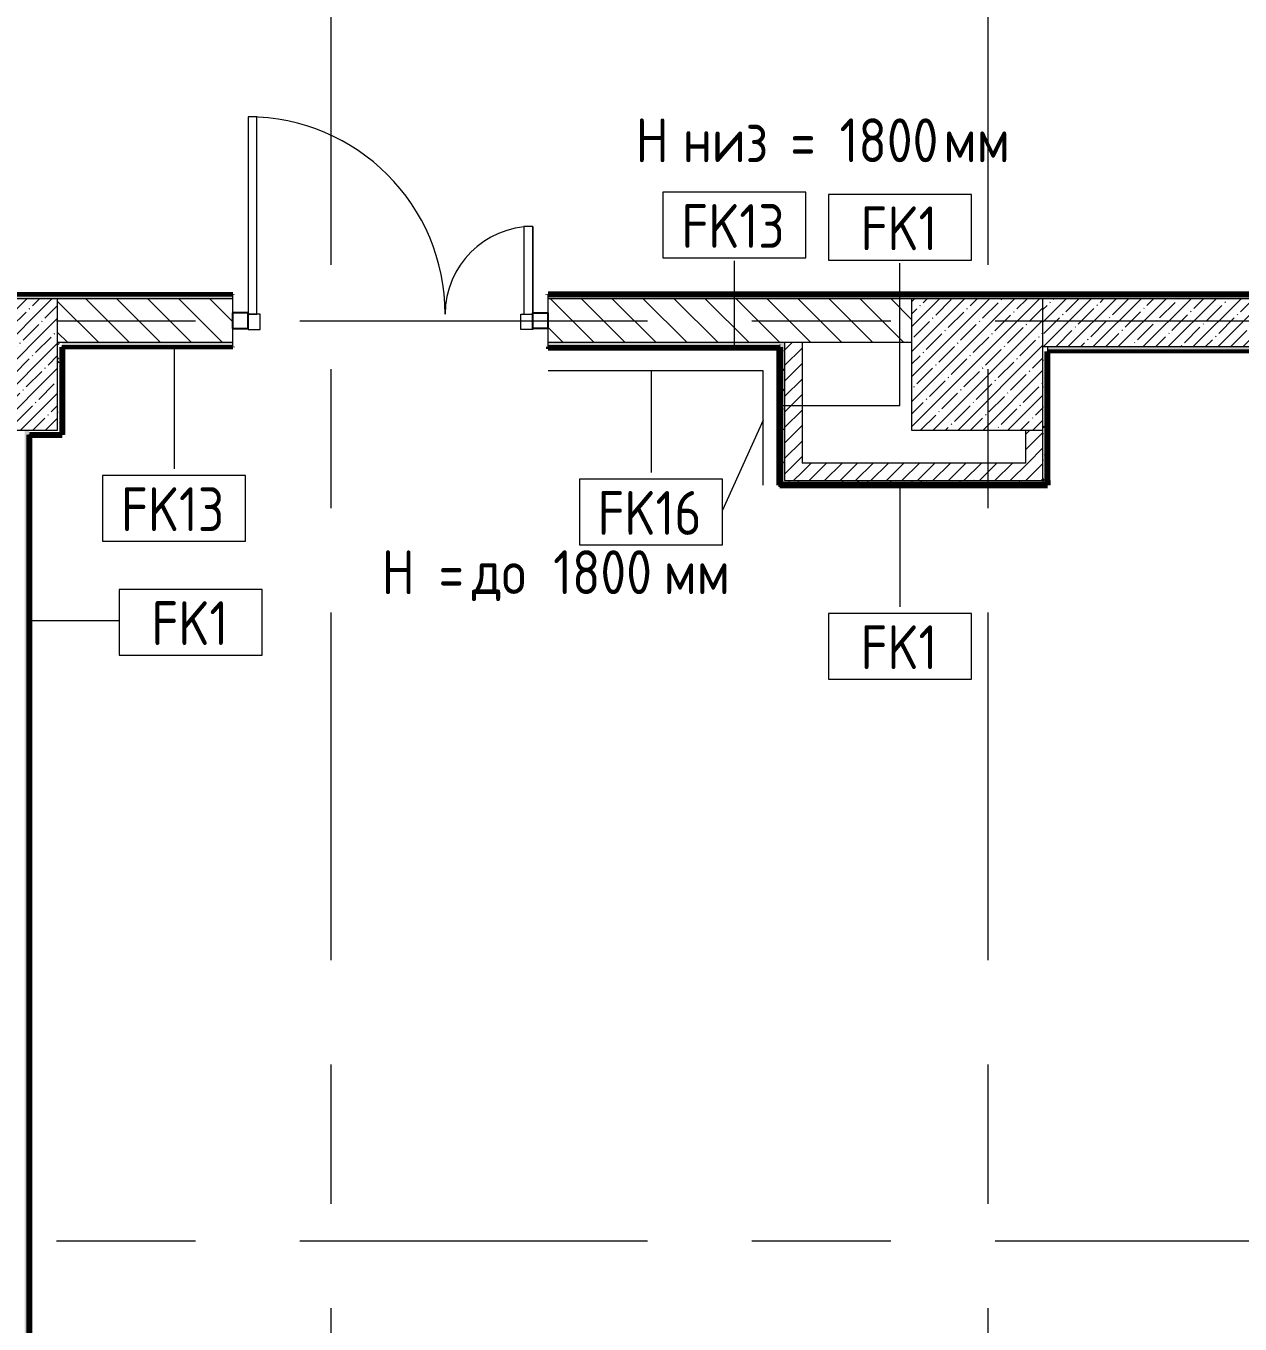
# Model space of a CAD drawing. Header units: millimetres. Extents: x -3245 to 186632, y -8553 to 29000.
# Drawn here: x 12615 to 18160, y 3220 to 9145 of the extents above; entities that cross this region are included whole.
import ezdxf

# ---------------------------------------------------------------- set-up
doc = ezdxf.new("R2010")
doc.units = ezdxf.units.MM
doc.linetypes.add('Осевая', pattern=[3175, 635, -476.25, 1587.5, -476.25])
for name, color, linetype, lineweight in [('A-DETL-2', 7, 'Continuous', 13), ('A-DETL-GENF', 7, 'Continuous', 9), ('A-DOOR', 7, 'Continuous', 9), ('A-GLAZ-CWMG', 7, 'Continuous', 9), ('A-GLAZ-CWMG-1', 7, 'Continuous', 25), ('A-WALL', 7, 'Continuous', 9), ('A-WALL-IDEN', 7, 'Continuous', 9), ('I-WALL', 7, 'Continuous', 9), ('S-COLS', 7, 'Continuous', 9), ('Оси-2', 7, 'Осевая', 9)]:
    doc.layers.add(name, color=color, linetype=linetype, lineweight=lineweight)
for name, color, linetype, lineweight, true_color in [('A-WALL-2', 5, 'Continuous', 9, 0x0000ff), ('A-WALL-4', 7, 'Continuous', 9, 0xff80c0), ('G-ANNO-TEXT-1', 7, 'Continuous', 9, 0x3c3c3c), ('I-WALL-10', 7, 'Continuous', 80, 0xff80c0), ('I-WALL-11', 7, 'Continuous', 53, 0xff80c0), ('I-WALL-26', 1, 'Continuous', 53, 0xff0000), ('I-WALL-4', 1, 'Continuous', 9, 0xff0000), ('I-WALL-5', 7, 'Continuous', 9, 0xc0c0c0), ('I-WALL-9', 5, 'Continuous', 53, 0x0000ff)]:
    doc.layers.add(name, color=color, linetype=linetype, lineweight=lineweight, true_color=true_color)
doc.styles.add('GOST Common', font='GOST_Common.ttf', dxfattribs={"width": 0.9, "height": 200})
pattern_1 = [(45, (0, 0), (-35.35534, 35.35534), [])]
pattern_2 = [(0, (0, 0), (121.92, 30.48), [10.058, -81.382, 10.058, -81.382, -487.68]), (0, (0, 0), (121.92, 30.48), [-182.88, 10.058, -172.822, 10.058, -81.382, -213.36]), (0, (0, 0), (121.92, 30.48), [-457.2, 10.058, -50.902, 10.058, -142.342]), (120, (45.72, 15.24), (-87.356454, 90.345817), [10.058, -81.382, 10.058, -81.382, -487.68]), (120, (45.72, 15.24), (-87.356454, 90.345817), [-182.88, 10.058, -172.822, 10.058, -81.382, -213.36]), (120, (45.72, 15.24), (-87.356454, 90.345817), [-457.2, 10.058, -50.902, 10.058, -142.342]), (240, (60.96, 76.2), (-34.563546, -120.825817), [10.058, -81.382, 10.058, -81.382, -487.68]), (240, (60.96, 76.2), (-34.563546, -120.825817), [-182.88, 10.058, -172.822, 10.058, -81.382, -213.36]), (240, (60.96, 76.2), (-34.563546, -120.825817), [-457.2, 10.058, -50.902, 10.058, -142.342])]

# ---------------------------------------------------------------- blocks, each defined once
blk = doc.blocks.new('BSC_Колонна _Прямоугольная - 600х600-20441433-План отделки стен 2 этажа в осях 1-12')
at = {"layer": 'S-COLS'}
h = blk.add_hatch(dxfattribs=at)
h.set_pattern_fill('FP_76', color=256, style=0, pattern_type=2)
h.set_pattern_definition([(45, (-12460, -7600), (-57.02463, 57.02463), []), (45, (-12402.975, -7600), (-57.02463, 57.02463), [100.806, -20.161, 3.353, -16.808])])
h.paths.add_polyline_path([(-300, -300), (300, -300), (300, 300), (-300, 300)])
for p, q in [((300, 300), (-300, 300)), ((-300, 300), (-300, -300)), ((300, -300), (300, 300)), ((-300, -300), (300, -300))]:
    blk.add_line(p, q, dxfattribs=at)
blk = doc.blocks.new('BSC_Колонна _Прямоугольная - 600х600-V68-План отделки стен 2 этажа в осях 1-12')
at = {"layer": 'S-COLS'}
h = blk.add_hatch(dxfattribs=at)
h.set_pattern_fill('FP_77', color=256, style=0, pattern_type=2)
h.set_pattern_definition([(45, (-16960, -7600), (-57.02463, 57.02463), []), (45, (-16902.975, -7600), (-57.02463, 57.02463), [100.806, -20.161, 3.353, -16.808])])
h.paths.add_polyline_path([(-300, -300), (300, -300), (300, 300), (-300, 300)])
for p, q in [((300, 300), (-300, 300)), ((-300, 300), (-300, -300)), ((300, -300), (300, 300)), ((-300, -300), (300, -300))]:
    blk.add_line(p, q, dxfattribs=at)
blk = doc.blocks.new('Прямоугольный импост - 50 x 70 мм-31927764-План отделки стен 2 этажа в осях 1-12')
at = {"layer": 'A-GLAZ-CWMG-1'}
for p, q in [((0, 35), (-70, 35)), ((-70, 35), (-70, -35)), ((0, 35), (0, -35)), ((-70, -35), (0, -35))]:
    blk.add_line(p, q, dxfattribs=at)
blk = doc.blocks.new('Дверь_Витражная_остекление_ - ДВН_ДАО_Главный вход_1200 в свету Д-22 _п_-31928779-План отделки стен 2 этажа в осях 1-12')
at = {"layer": 'A-DETL-GENF'}
for p, q in [((-610, 930), (-650, 930)), ((-650, 930), (-650, 35)), ((-610, 30), (-610, 930)), ((650, 430), (610, 430)), ((610, 430), (610, 30)), ((650, 35), (650, 430)), ((-650, 30), (-610, 30)), ((-595, 30), (-650, 30)), ((-595, -40), (-595, 30)), ((595, -40), (595, 30)), ((595, 30), (650, 30)), ((610, 30), (650, 30)), ((-650, -35), (-650, -40)), ((-650, -40), (-595, -40)), ((650, -40), (595, -40)), ((650, -35), (650, -40))]:
    blk.add_line(p, q, dxfattribs=at)
at = {"layer": 'A-DOOR'}
for p, q in [((-650, 930), (-650, 35)), ((650, 430), (650, 35))]:
    blk.add_line(p, q, dxfattribs=at)
for centre, radius, start, end in [((-650, 30), 900, 360, 90), ((650, 30), 400, 90, 180)]:
    blk.add_arc(centre, radius, start, end, dxfattribs=at)
blk = doc.blocks.new('Прямоугольный импост - 50 x 70 мм-31701779-План отделки стен 2 этажа в осях 1-12')
at = {"layer": 'A-GLAZ-CWMG-1'}
for p, q in [((0, 35), (-70, 35)), ((-70, 35), (-70, -35)), ((0, 35), (0, -35)), ((-70, -35), (0, -35))]:
    blk.add_line(p, q, dxfattribs=at)
blk = doc.blocks.new('М_стена_0001 - Типоразмер_без рамки-25382661-План отделки стен 2 этажа в осях 1-12')
at = {"layer": 'A-WALL-IDEN'}
for p, q in [((3.258, 1.523), (-3.273, 1.523)), ((-3.273, 1.523), (-3.273, -1.477)), ((3.258, -1.477), (3.258, 1.523)), ((-3.273, -1.477), (3.258, -1.477))]:
    blk.add_line(p, q, dxfattribs=at)

msp = doc.modelspace()

# ---------------------------------------------------------------- hatches: boundary and pattern name
at = {"layer": 'I-WALL'}
h = msp.add_hatch(dxfattribs=at)
h.set_pattern_fill('FP_89', color=256, style=0, pattern_type=2)
h.set_pattern_definition(pattern_2)
h.paths.add_polyline_path([(18560, 7900), (20010, 7900), (20010, 7920), (14999.9, 7920), (14999.9, 7900), (17628.9, 7900)])
h.paths.add_polyline_path([(13559.9, 7900), (13559.9, 7920), (6530, 7920), (6530, 7900), (12760, 7900)])
h.paths.add_polyline_path([(3510, 7900), (4030, 7900), (4030, 7920), (3310, 7920), (3310, 7908), (3340, 7908), (3340, 7900)])
h.paths.add_polyline_path([(1830, 7900), (1830, 7908), (1860, 7908), (1860, 7920), (1270, 7920), (1270, 7900), (1525.8, 7900)])
h = msp.add_hatch(dxfattribs=at)
h.set_pattern_fill('FP_13', color=256, style=0, pattern_type=2)
h.set_pattern_definition([(135, (0, 0), (-70.7107, -70.7107), [])])
h.paths.add_polyline_path([(7660, 7700), (7660, 7900), (6530, 7900), (6530, 7700), (7640, 7700)])
h.paths.add_polyline_path([(8260, 7700), (12160, 7700), (12160, 7900), (11460, 7900), (11460, 7830), (10660, 7830), (10660, 7900), (8260, 7900), (8260, 7737.6)])
h.paths.add_polyline_path([(16660, 7700), (16660, 7900), (14999.9, 7900), (14999.9, 7700), (16160, 7700)])
h.paths.add_polyline_path([(4030, 7700), (4030, 7900), (3730, 7900), (3730, 7700)])
h.paths.add_polyline_path([(13559.9, 7700), (13559.9, 7900), (12760, 7900), (12760, 7700), (12780, 7700)])
h = msp.add_hatch(dxfattribs=at)
h.set_pattern_fill('FP_17', color=256, style=0, pattern_type=2)
h.set_pattern_definition([(45, (0, 0), (-57.02463, 57.02463), []), (45, (57.025, 0), (-57.02463, 57.02463), [100.806, -20.161, 3.353, -16.808])])
h.paths.add_polyline_path([(20880, 7680), (21910, 7680), (21910, 7900), (19760, 7900), (19760, 7830), (18560, 7830), (18560, 7900), (17260, 7900), (17260, 7680), (20312.8, 7680)])
h = msp.add_hatch(dxfattribs=at)
h.set_pattern_fill('FP_89', color=256, style=0, pattern_type=2)
h.set_pattern_definition(pattern_2)
h.paths.add_polyline_path([(12760, 7300), (12780, 7300), (12780, 7700), (12760, 7700)])
h = msp.add_hatch(dxfattribs=at)
h.set_pattern_fill('FP_89', color=256, style=0, pattern_type=2)
h.set_pattern_definition(pattern_2)
h.paths.add_polyline_path([(14999.9, 7680), (16080, 7680), (16080, 7700), (14999.9, 7700)])
h.paths.add_polyline_path([(12780, 7680), (13559.9, 7680), (13559.9, 7700), (12780, 7700)])
h = msp.add_hatch(dxfattribs=at)
h.set_pattern_fill('FP_89', color=256, style=0, pattern_type=2)
h.set_pattern_definition(pattern_2)
h.paths.add_polyline_path([(16060, 7050), (16080, 7050), (16080, 7680), (16060, 7679)])
h = msp.add_hatch(dxfattribs=at)
h.set_pattern_fill('FP_41', color=256, style=0, pattern_type=2)
h.set_pattern_definition(pattern_1)
h.paths.add_polyline_path([(16080, 7070), (16160, 7070), (16160, 7700), (16080, 7700), (16080, 7680)])
h = msp.add_hatch(dxfattribs=at)
h.set_pattern_fill('FP_89', color=256, style=0, pattern_type=2)
h.set_pattern_definition(pattern_2)
h.paths.add_polyline_path([(17280, 7070), (17280, 7680), (17260, 7680), (17260, 7070)])
h = msp.add_hatch(dxfattribs=at)
h.set_pattern_fill('FP_89', color=256, style=0, pattern_type=2)
h.set_pattern_definition(pattern_2)
h.paths.add_polyline_path([(20860, 7660), (20880, 7660), (20880, 7680), (17280, 7680), (17280, 7660), (20859, 7660)])
h = msp.add_hatch(dxfattribs=at)
h.set_pattern_fill('FP_89', color=256, style=0, pattern_type=2)
h.set_pattern_definition(pattern_2)
h.paths.add_polyline_path([(12610, 500), (12630, 500), (12630, 7300), (12610, 7300), (12610, 1243.3)])
h = msp.add_hatch(dxfattribs=at)
h.set_pattern_fill('FP_89', color=256, style=0, pattern_type=2)
h.set_pattern_definition(pattern_2)
h.paths.add_polyline_path([(12780, 7280), (12781, 7280), (12780, 7300), (12630, 7300), (12630, 7280), (12760, 7280)])
h = msp.add_hatch(dxfattribs=at)
h.set_pattern_fill('FP_41', color=256, style=0, pattern_type=2)
h.set_pattern_definition(pattern_1)
h.paths.add_polyline_path([(17260, 7150), (17260, 7300), (17180, 7300), (17180, 7150)])
h = msp.add_hatch(dxfattribs=at)
h.set_pattern_fill('FP_41', color=256, style=0, pattern_type=2)
h.set_pattern_definition(pattern_1)
h.paths.add_polyline_path([(17260, 7070), (17260, 7150), (16160, 7150), (16160, 7070)])
h = msp.add_hatch(dxfattribs=at)
h.set_pattern_fill('FP_89', color=256, style=0, pattern_type=2)
h.set_pattern_definition(pattern_2)
h.paths.add_polyline_path([(17280, 7050), (17280, 7070), (16080, 7070), (16080, 7050)])
at = {"layer": 'I-WALL-4'}
for points in [[(16060, 7672), (16060, 7680), (15000, 7680), (15000, 7672), (16052, 7672)], [(16052, 7050), (16060, 7050), (16060, 7672), (16052, 7672)]]:
    msp.add_hatch(color=256, dxfattribs=at).paths.add_polyline_path(points)

# ---------------------------------------------------------------- linework, layer by layer
at = {"layer": 'A-DETL-2'}
for p, q in [((14999.9, 7572), (15979.9, 7572)), ((15979.9, 7572), (15979.9, 7049))]:
    msp.add_line(p, q, dxfattribs=at)
at = {"layer": 'A-WALL'}
for p, q in [((13559.9, 7900), (12760, 7900)), ((16660, 7900), (14999.9, 7900)), ((18560, 7900), (17260, 7900)), ((13559.9, 7700), (12760, 7700)), ((12780, 7680), (12780, 7679)), ((16160, 7700), (14999.9, 7700)), ((14999.9, 7680), (16060, 7680)), ((16080, 7700), (16080, 7070)), ((20960, 7680), (17260, 7680)), ((17280, 7660), (17280, 7659)), ((12781, 7300), (12780, 7300)), ((12630, 7279), (12630, 7280)), ((12630, 7280), (12780, 7280))]:
    msp.add_line(p, q, dxfattribs=at)
at = {"layer": 'A-WALL-2'}
for p, q in [((16060, 7679), (16060, 7680)), ((20859, 7660), (17280, 7660))]:
    msp.add_line(p, q, dxfattribs=at)
at = {"layer": 'A-WALL-4'}
for p, q in [((14999.9, 7920), (19990, 7920)), ((12780, 7679), (12781, 7679)), ((12780, 7300), (12780, 7679)), ((17280, 7659), (17280, 7070)), ((17281, 7659), (17280, 7659)), ((12630, 7279), (12630, 520))]:
    msp.add_line(p, q, dxfattribs=at)
at = {"layer": 'A-WALL-IDEN'}
for p, q in [((15850.7, 7672.4), (15850.7, 8072.5)), ((16606.4, 7412), (16606.4, 8061.9)), ((13291.6, 7679.5), (13291.6, 7123.7)), ((15470.3, 7572.2), (15470.3, 7106.5)), ((16043.3, 7412), (16606.4, 7412)), ((15982.6, 7346.2), (15796.8, 6934.5)), ((16606.4, 7049.5), (16606.4, 6493.7)), ((12630.5, 6431.5), (13041.4, 6431.5))]:
    msp.add_line(p, q, dxfattribs=at)
at = {"layer": 'I-WALL-10'}
for p, q in [((14999.9, 7921), (19990, 7921)), ((14999.9, 7921), (14999.9, 7920)), ((12781, 7679), (12781, 7280)), ((16059, 7049), (16059, 7679)), ((16060, 7679), (16059, 7679)), ((16060, 7679), (16060, 7050)), ((17281, 7049), (17281, 7659)), ((12631, 7279), (12780, 7279)), ((12631, 521), (12631, 7279)), ((12780, 7280), (12781, 7280)), ((12780, 7279), (12780, 7280)), ((17280, 7070), (17280, 7050)), ((16059, 7049), (17281, 7049)), ((17280, 7050), (16060, 7050))]:
    msp.add_line(p, q, dxfattribs=at)
at = {"layer": 'I-WALL-11'}
msp.add_line((16059, 7049), (16052, 7049), dxfattribs=at)
at = {"layer": 'I-WALL-26'}
for p, q in [((15000, 7672), (15000, 7680)), ((16052, 7672), (15000, 7672)), ((16052, 7049), (16052, 7672)), ((16059, 7050), (16060, 7050))]:
    msp.add_line(p, q, dxfattribs=at)
at = {"layer": 'I-WALL-5'}
for p, q in [((13559.9, 7680), (13559.9, 7920)), ((14999.9, 7680), (14999.9, 7920)), ((16660, 7700), (16160, 7700)), ((16160, 7700), (16160, 7150)), ((17280, 7680), (17280, 7660)), ((17180, 7300), (17180, 7150)), ((17260, 7070), (17260, 7300)), ((17180, 7150), (16160, 7150)), ((16080, 7070), (17260, 7070))]:
    msp.add_line(p, q, dxfattribs=at)
at = {"layer": 'I-WALL-9'}
for p, q in [((13559.9, 7921), (6530, 7921)), ((6530, 7920), (13559.9, 7920)), ((13559.9, 7920), (13559.9, 7921)), ((12780, 7680), (13559.9, 7680)), ((12781, 7679), (13559.9, 7679)), ((13559.9, 7680), (13559.9, 7679)), ((14999.9, 7680), (14999.9, 7679)), ((16059, 7679), (14999.9, 7679)), ((20859, 7659), (17281, 7659))]:
    msp.add_line(p, q, dxfattribs=at)
at = {"layer": 'Оси-2'}
for p, q in [((14010, 593.7), (14010, 24898.1)), ((17010, 593.7), (17010, 24898.1)), ((55, 7800), (35770, 7800)), ((55, 3600), (35770, 3600))]:
    msp.add_line(p, q, dxfattribs=at)

# ---------------------------------------------------------------- block references
at = {"layer": 'A-DOOR'}
msp.add_blockref('Дверь_Витражная_остекление_ - ДВН_ДАО_Главный вход_1200 в свету Д-22 _п_-31928779-План отделки стен 2 этажа в осях 1-12', (14279.9, 7800), dxfattribs=at)
at = {"layer": 'A-GLAZ-CWMG', "rotation": 180}
msp.add_blockref('Прямоугольный импост - 50 x 70 мм-31701779-План отделки стен 2 этажа в осях 1-12', (13559.9, 7800), dxfattribs=at)
at = {"layer": 'A-GLAZ-CWMG-1', "extrusion": (0, 0, -1), "rotation": 180}
msp.add_blockref('Прямоугольный импост - 50 x 70 мм-31927764-План отделки стен 2 этажа в осях 1-12', (-14999.9, 7800), dxfattribs=at)
at = {"layer": 'A-WALL-IDEN', "xscale": 99.99999999999993, "yscale": 99.99999999999993, "zscale": 99.99999999999993}
for p in [(15851.5, 8234.1), (16607.2, 8223.4), (13292.4, 6941.2), (15471.1, 6924.1), (13368.8, 6421.1), (16607.2, 6311.2)]:
    msp.add_blockref('М_стена_0001 - Типоразмер_без рамки-25382661-План отделки стен 2 этажа в осях 1-12', p, dxfattribs=at)
at = {"layer": 'S-COLS'}
for name, p in [('BSC_Колонна _Прямоугольная - 600х600-20441433-План отделки стен 2 этажа в осях 1-12', (12460, 7600)), ('BSC_Колонна _Прямоугольная - 600х600-V68-План отделки стен 2 этажа в осях 1-12', (16960, 7600))]:
    msp.add_blockref(name, p, dxfattribs=at)

# ---------------------------------------------------------------- texts
at = {"layer": 'A-WALL-IDEN', "char_height": 200, "attachment_point": 1, "style": 'GOST Common'}
for s, insert, width in [('FK13', (15608.7, 8332.1), 598.861), ('FK1', (16426.9, 8321.4), 447.342), ('FK13', (13049.6, 7039.2), 598.861), ('FK16', (15225.6, 7022.1), 606.076), ('FK1', (13188.5, 6519.1), 447.342), ('FK1', (16426.9, 6409.2), 447.342)]:
    msp.add_mtext(s, dxfattribs=dict(at, insert=insert, width=width))
at = {"layer": 'G-ANNO-TEXT-1', "char_height": 200, "attachment_point": 1, "style": 'GOST Common'}
for s, insert, width in [('H ', (15400.8, 8723.4), 259.747), (' = 1800 ', (15996.1, 8723.4), 981.265), ('низ', (15615.1, 8723.4), 461.772), ('мм', (16805.8, 8723.4), 360.759), ('H = ', (14241.4, 6751.7), 497.848), (' 1800 ', (14914.1, 6751.7), 743.164), ('до', (14652.2, 6751.7), 317.468), ('мм', (15527.3, 6751.7), 360.759)]:
    msp.add_mtext(s, dxfattribs=dict(at, insert=insert, width=width))

doc.saveas('drawing.dxf')
